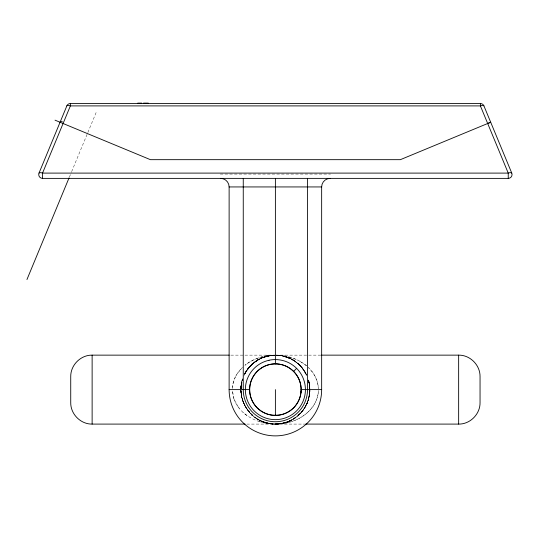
<?xml version="1.0" encoding="UTF-8"?>
<svg xmlns="http://www.w3.org/2000/svg" width="539" height="539" viewBox="0 0 539 539"><rect width="100%" height="100%" fill="white"/><g stroke="black" fill="none" stroke-linecap="round" stroke-linejoin="round"><path stroke-width="0.4" stroke-dasharray="2.69 2.02" d="M309.851 390.593L309.123 396.711M241.048 386.503L241.095 385.991L240.92 388.572L241.357 384.085M240.94 388.053L240.926 388.572L241 387.002M240.973 387.474L240.926 388.545L242.51 379.261L241.432 383.667M309.804 391.759L309.851 390.687L309.709 392.911M232.37 388.545C232.659 380.568 236.574 373.008 242.301 367.564L237.194 373.729M240.913 389.616L241.944 381.241L240.953 388.909M306.112 405.261C310.006 397.627 310.936 388.498 308.551 380.258M309.77 391.078L308.827 397.984L309.723 392.823M309.777 391.071L308.038 400.666M301.887 411.661C307.041 405.51 309.871 397.506 309.878 389.495C310.208 405.099 298.572 419.807 283.373 423.155M309.75 392.507L309.77 392.264A32.663 32.663 0 0 0 309.858 390.822A20.462 12.795 90 0 1 309.649 393.504L309.75 392.507L309.649 393.47A21.284 13.307 -90 0 0 309.851 390.809M232.43 387.474L232.673 385.358M241.95 381.248L241.155 385.473A20.684 12.936 -90 0 0 240.92 388.835A20.529 12.835 90 0 1 241.155 385.459L241.209 385.055M241.229 384.913L241.29 384.496M241.155 385.459L242.24 380.143M241.169 385.358L241.485 383.344M309.285 395.889L309.608 393.874M309.002 397.243C305.896 411.85 292.495 423.337 277.572 424.025M233.084 383.283L235.179 377.347M307.439 402.303L308.456 399.372M307.884 401.131C305.357 408.218 300.472 414.403 294.179 418.52M69.39 177.082L71.316 172.426M71.64 171.645L96.4 111.876M243.695 376.175C248.486 364.297 260.458 355.895 273.199 355.208M244.713 374.288C249.955 363.171 261.631 355.558 273.906 355.181M248.883 367.564L244.787 373.729L247.886 368.817L252.205 364.094M235.637 376.411L236.648 374.605M245.191 372.981L250.453 365.813L257.015 360.261L251.012 365.24L243.844 374.551L248.378 368.184M244.787 373.729L246.478 370.825M302.648 410.718L304.515 408.063L302.392 411.041M233.899 398.766C235.866 404.513 239.612 409.552 244.268 413.42A54.122 42.244 90 0 0 247.03 415.535C262.688 426.349 286.761 428.242 300.519 413.218M299.765 413.992L300.499 413.238M252.663 363.69L247.313 368.972L252.67 363.697L258.066 359.803L251.585 364.31L261.044 358.267L269.453 355.659L262.163 357.768L255.257 361.629C260.889 357.64 267.681 355.268 274.607 355.194L266.509 356.306L260.741 358.395L265.855 356.488L273.933 355.201M308.47 411.668C314.21 406.231 318.104 398.671 318.414 390.701C317.37 410.812 296.693 423.513 278.117 424.025M300.324 413.42L298.107 415.535A52.303 32.697 90 0 0 301.375 412.268M251.012 365.24C257.191 359.412 265.323 355.43 273.906 355.208L269.21 355.679L269.567 355.632L263.16 357.31L257.13 360.193L263.834 357.135L260.916 358.32L270.686 355.464M272.66 355.208C262.709 355.72 252.764 359.001 244.935 365.253A53.193 41.516 -90 0 1 247.03 363.697M247.03 363.697C254.859 358.192 264.413 355.43 273.927 355.174M295.513 417.604C282.577 427.292 263.416 425.695 251.592 414.929L257.959 419.362L253.95 416.607L250.264 413.224M255.311 361.588L258.066 359.803M290.002 420.838C282.261 424.469 273.192 425.082 265.047 422.509M278.353 423.95L284.269 422.926L290.036 420.838L284.269 422.926L278.353 423.95L287.617 421.922L293.64 419.039L286.937 422.098L281.21 423.593L284.087 422.974C274.991 425.359 265.08 423.742 257.015 418.971L263.598 422.017L272.417 423.957L269.116 423.513L260.741 420.838L263.598 422.017M266.684 356.259L269.567 355.632M282.652 423.317L281.21 423.593M269.21 355.679L272.471 355.262M269.089 355.7L274.6 355.208M281.56 423.553C273.138 424.941 264.379 423.283 257.015 418.971M281.163 423.607L275.389 424.092C285.394 424.052 295.52 421.336 303.747 415.535A52.303 40.816 -90 0 0 307.83 412.268M273.569 355.174L274.479 355.147M220.283 174.063L330.495 174.063M230.833 355.14L274.546 355.14M320.779 355.14L275.389 355.14C288.608 355.006 301.517 363.225 306.711 375.42M246.808 424.092L304.811 424.092M276.002 355.154L279.087 355.275M293.762 360.261L284.269 356.306L276.871 355.181C282.834 355.41 288.587 357.337 293.762 360.261C288.392 357.202 282.342 355.235 276.13 355.174L281.688 355.7L288.614 357.775M279.094 355.275C287.853 355.881 296.538 358.63 303.747 363.697L298.842 360.719M284.269 356.299L290.029 358.401L281.661 355.713L276.17 355.214L281.688 355.7L290.029 358.401L284.269 356.299C293.957 358.893 302.413 365.866 306.61 374.996A34.476 34.476 0 0 0 244.578 374.14M278.353 355.275L281.324 355.659M278.353 355.275L281.661 355.713M269.116 423.513L269.608 423.6M284.639 355.949L291.895 357.775L297.144 359.87M264.305 422.926L266.138 423.283M262.911 421.828L269.453 423.573M258.875 421.464L260.667 422.017M262.695 421.673L260.768 420.838L266.509 422.926M288.075 357.559C293.809 360.092 299.057 363.812 302.884 368.817M291.437 359.102L298.566 364.094M295.513 361.629L292.818 359.87L294.179 360.719M256.524 418.473L257.959 419.362M292.818 359.87L294.254 360.759M255.196 417.557L256.598 418.52M309.716 368.817L308.476 367.564L312.573 372.233L315.315 376.754M304.737 371.526L306.57 375.009L304.292 370.825L299.778 365.26A55.409 34.644 -90 0 0 298.107 363.697A52.243 32.663 -90 0 1 301.375 366.965L306.421 374.598M302.399 368.177L298.107 363.697L302.392 368.184L306.61 375.117M248.883 411.661L252.67 415.535A52.243 32.663 -90 0 1 249.395 412.268L244.571 405.085L241.768 397.243M311.475 370.825C315.544 375.811 318.125 382.077 318.414 388.531L317.498 382.522L315.537 377.199M238.75 407.706L239.303 408.407M247.886 410.415L252.67 415.535C245.548 409.337 241.189 400.127 240.926 390.687L241.654 396.711M248.129 410.725L244.787 405.503L242.887 401.117M238.211 406.992L233.98 398.981L232.37 390.687L233.737 398.287M303.369 369.471L303.841 370.138M246.033 407.706L243.224 402.033M246.478 408.414L243.177 401.885M306.421 374.989L304.245 370.751L306.63 375.178M244.659 405.247L242.321 399.392L241 391.038M242.314 399.359L243.332 402.303L241.074 393.005M242.732 400.652L242.429 399.722M242.152 398.766L242.287 399.244M308.625 380.467L308.881 381.464M308.537 380.143L309.858 388.572L309.77 387.042M309.602 385.372L308.82 381.262L309.817 388.882L309.271 383.296M309.285 383.344L309.615 385.52A21.088 13.185 -90 0 1 309.864 388.828L308.753 380.945L309.581 385.21M309.009 381.989L309.44 384.24M242.024 398.287L241.007 391.085M241.169 393.874L241.95 397.984L241.027 392.527M309.325 383.539L309.393 383.957M240.994 392.048L240.926 390.58L241.074 393.005L241.014 392.251A32.852 32.845 88.9 0 1 240.933 390.815A21.311 13.327 -90 0 0 241.128 393.45L241.054 392.729M309.723 386.53L309.676 386.025L309.851 388.585M240.994 392.021L240.92 390.586L240.94 391.058M308.463 379.901A34.476 34.476 0 0 1 274.829 424.085A34.476 34.476 0 0 1 242.638 378.836M241.128 393.483A20.617 12.889 90 0 1 240.926 390.836A32.394 32.387 87.9 0 0 241.081 393.005M241.142 383.189A34.078 34.051 65.6 0 1 242.348 378.493M309.851 390.836A32.151 32.151 0 0 1 309.703 393.019M307.601 380.002A34.078 32.805 68.7 0 1 308.443 383.404M309.615 385.513A21.371 13.36 -90 0 1 309.858 388.841M249.921 366.379A53.193 33.256 90 0 1 252.67 363.697M247.03 415.529A52.243 40.769 90 0 1 242.948 412.268M307.601 401.885L304.245 408.481L307.601 401.885M295.466 417.644L292.704 419.43L295.466 417.644M306.509 365.813L305.835 365.26A55.409 43.248 90 0 0 303.747 363.697A52.243 40.769 90 0 1 306.509 365.813M252.629 415.515L248.385 411.048L250.46 413.42A54.122 33.842 -90 0 0 252.67 415.535M241.048 385.446A32.246 31.996 88.6 0 0 240.798 388.828A32.488 32.239 88.6 0 1 241.048 385.459M309.736 388.848A33.425 32.933 -90 0 0 309.494 385.526A33.014 32.522 -90 0 1 309.743 388.835"/><path stroke-width="0.81" d="M275.389 178.382L275.389 363.865A25.751 25.751 0 0 1 293.593 371.398A25.569 25.569 0 0 1 301.112 389.616M39.01 173.1L66.843 105.9A3.82 3.82 0 0 1 70.373 103.535L480.397 103.535A3.82 3.82 0 0 1 483.928 105.9L511.767 173.1A3.82 3.82 0 0 1 508.237 178.382L42.541 178.382A3.82 3.82 0 0 1 39.01 173.1A3.82 1.368 22.5 0 1 42.541 173.1L508.237 173.1A3.82 1.368 -22.5 0 1 511.767 173.1M26.95 279.539L69.066 177.857M293.593 371.405L296.625 368.38L297.643 369.444A29.968 29.968 0 0 1 305.37 388.141L305.418 389.616A30.029 30.029 0 0 1 277.511 419.571A30.029 30.029 0 0 1 245.656 393.854A30.029 30.029 0 0 1 269.055 360.261M487.687 123.498L490.706 122.252L400.362 159.672L150.415 159.672L55.032 120.163M229.149 355.14L92.129 355.14C80.682 354.925 70.562 365.105 70.73 376.532L70.73 402.7C70.562 414.127 80.682 424.308 92.129 424.092L245.124 424.092M305.653 424.092L458.649 424.092C470.089 424.308 480.215 414.127 480.047 402.7L480.047 376.532C480.215 365.105 470.089 354.925 458.649 355.14L321.621 355.14M277.908 415.252L272.869 415.252A26.175 26.175 0 0 1 259.05 409.519A24.801 24.801 0 0 1 256.294 406.918A25.899 25.899 0 0 1 249.766 392.136L249.638 389.616A25.751 25.751 0 0 1 269.958 364.445A25.427 25.427 0 0 1 275.389 363.872M137.721 103.117L141.75 103.117M143.495 103.117L148.326 103.117M220.559 178.382A8.557 8.557 0 0 1 229.122 186.939L321.655 186.939A8.557 8.557 0 0 1 330.212 178.382M229.122 186.939L229.122 389.616L249.638 389.616M321.655 186.939L321.655 389.616L301.139 389.616A25.751 25.751 0 0 0 262.513 367.329A25.751 25.751 0 0 0 262.513 411.931A25.751 25.751 0 0 0 301.139 389.63L301.018 392.136A25.899 25.899 0 0 1 295.291 405.955A24.801 24.801 0 0 1 292.69 408.703A26.108 26.108 0 0 1 277.902 415.239M508.237 178.382L508.237 173.1L480.397 105.9L480.397 103.549M458.649 355.14L458.649 424.092M307.513 178.382L307.513 389.616A32.131 32.131 0 0 1 275.389 421.747A32.131 32.131 0 0 1 243.257 389.616L243.257 178.382M275.389 389.63L275.389 415.387M92.129 355.14L92.129 424.092M70.373 103.549L70.373 105.9L42.541 173.1L42.541 178.382M66.843 105.9A3.82 1.368 22.5 0 1 70.373 105.9L480.397 105.9A3.82 1.368 -22.5 0 1 483.928 105.9M60.24 122.353A4.009 1.556 40.7 0 1 62.477 121.922M321.655 389.616A46.266 46.266 0 0 1 275.389 435.883A46.266 46.266 0 0 1 229.122 389.616M296.618 368.373A30.029 30.029 0 0 0 275.355 359.587A29.652 29.652 0 0 0 269.049 360.234M301.106 390.95A25.751 25.751 0 0 1 301.005 392.277"/></g></svg>
